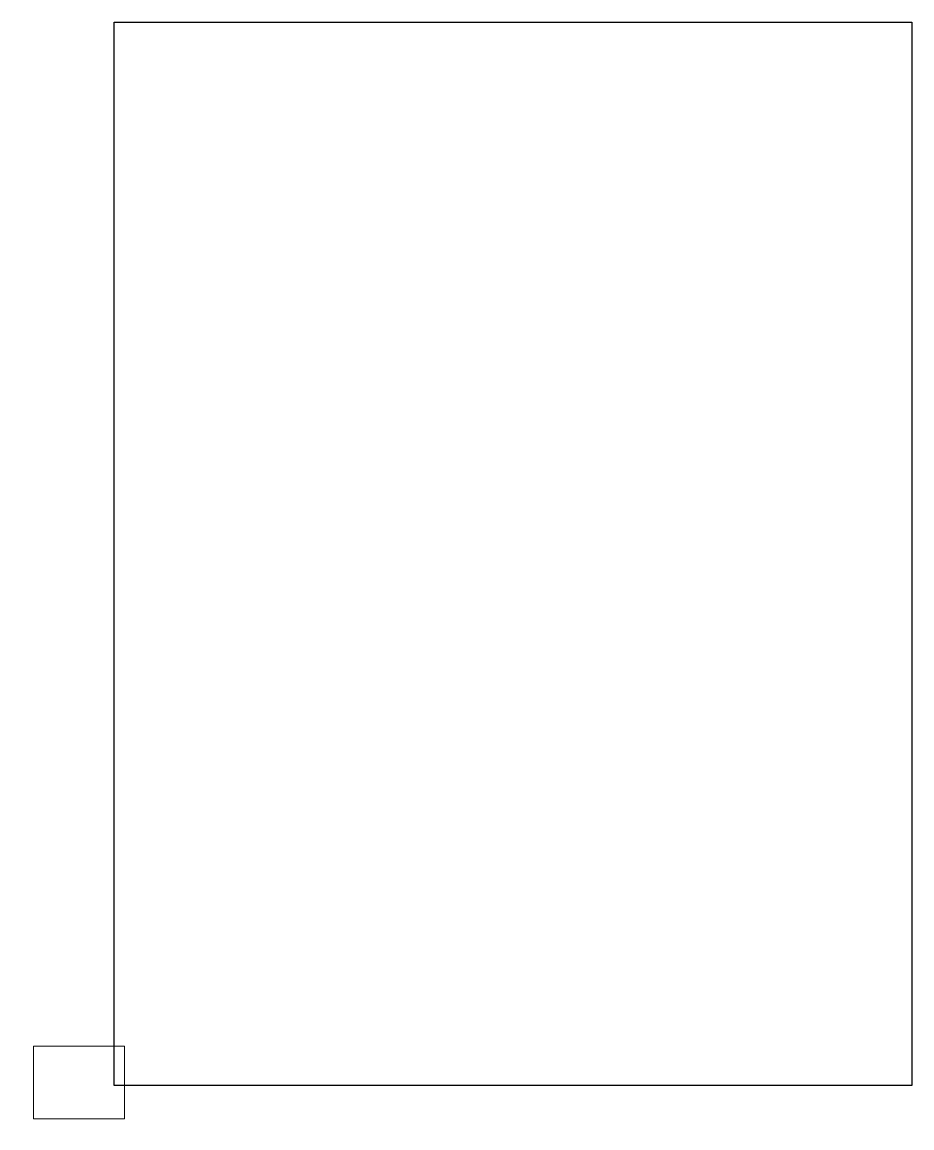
# Paper-space layout 'Layout1' of a CAD drawing. Extents: x 0 to 80.3, y 0 to 99.8.
import ezdxf

# ---------------------------------------------------------------- set-up
doc = ezdxf.new("R2010")
doc.units = 0
doc.header["$LTSCALE"] = 1000
doc.header["$MEASUREMENT"] = 0
doc.linetypes.add('ACAD_ISO04W100', pattern=[30, 24, -3, 0, -3])
doc.layers.add('_KTI_CONTROL', color=7, linetype='CONTINUOUS')
doc.layers.add('CENTERLINE', color=253, linetype='ACAD_ISO04W100')

psp = doc.layouts.get("Layout1")

# ---------------------------------------------------------------- linework, layer by layer
at = {"layer": '_KTI_CONTROL'}
psp.add_polyline3d([(0, 0, 0), (0, 0, 0)], dxfattribs=at)
psp.add_polyline3d([(0, 0, 0), (0, 0, 0)], dxfattribs=at)
at = {"layer": 'CENTERLINE'}
psp.add_lwpolyline([(8.308, 3.84), (8.308, 99.84), (80.308, 99.84), (80.308, 3.84)], close=True, dxfattribs=at)

# ---------------------------------------------------------------- viewports
psp.add_viewport(center=(5.135, 4.102), size=(8.217, 6.56333), view_center_point=(1132.298, -1613.417), view_height=11682.32913, dxfattribs=at)

doc.saveas('drawing.dxf')
